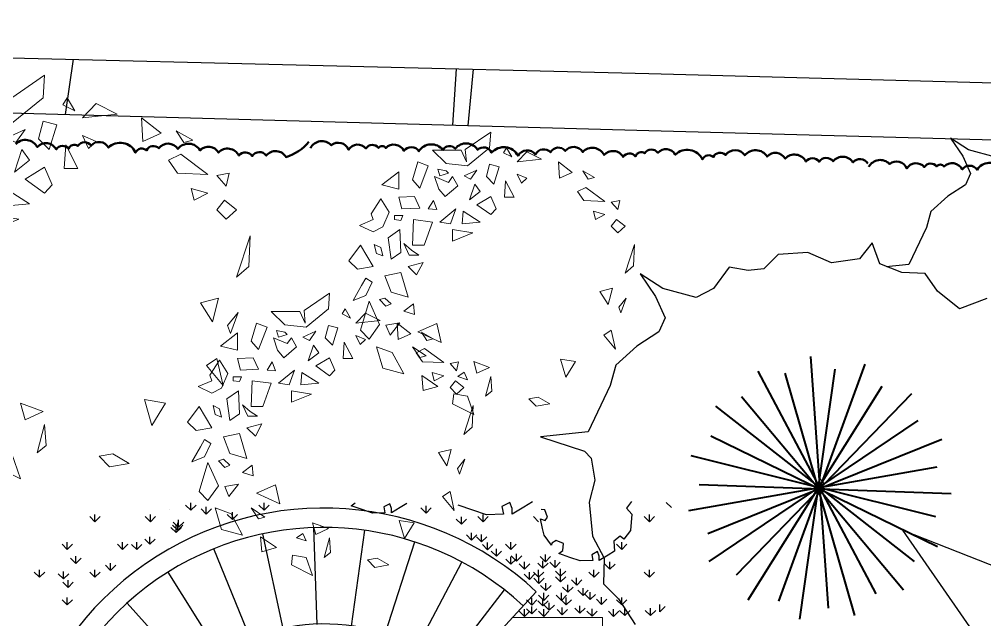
# Model space of a CAD drawing. Header units: millimetres. Extents: x 1933 to 24107, y 1228 to 18074.
# Drawn here: x 15398 to 17900, y 16374 to 17929 of the extents above; entities that cross this region are included whole.
import ezdxf

# ---------------------------------------------------------------- set-up
doc = ezdxf.new("R2010")
doc.units = ezdxf.units.MM
doc.layers.add('1', color=7, linetype='Continuous')
doc.layers.add('marc det', color=74, linetype='Continuous', lineweight=18)

# ---------------------------------------------------------------- blocks, each defined once
blk = doc.blocks.new('13')
at = {"color": 0}
for p, q in [((77161.1, 23463.7), (77142.4, 23965.3)), ((76984.3, 23441.6), (76878.6, 23933.1)), ((77339, 23454.8), (77407.5, 23951.1)), ((77512.7, 23415.1), (77666, 23890.9)), ((76814.1, 23389.1), (76624.4, 23855.4)), ((77676.8, 23345.9), (77909.8, 23786.7)), ((76655.6, 23307.8), (76387.5, 23734.5)), ((77826.4, 23249.3), (78131.7, 23641.9)), ((77889.2, 23191.8), (78295.7, 23633.2)), ((76513.6, 23200.3), (76175.3, 23574.2)), ((76392.4, 23069.7), (75994.4, 23379.2)), ((76412.6, 22565.1), (77333.6, 23166.5)), ((76295.8, 22920.1), (75850.2, 23155.6)), ((77402.8, 23152), (77676.2, 22733.4)), ((77126.6, 22911.9), (77356.8, 23062.3)), ((77356.8, 23062.3), (77575.6, 22727.4)), ((76226.6, 22756), (75747.3, 22910.4)), ((77345.3, 22577), (77126.6, 22911.9)), ((76812.6, 22706.9), (77042.9, 22857.3)), ((77042.9, 22857.3), (77261.6, 22522.3)), ((77575.6, 22727.4), (77345.3, 22577)), ((77661.6, 22664.2), (76740.6, 22062.7)), ((77031.3, 22372), (76812.6, 22706.9)), ((76186.9, 22582.3), (75688.7, 22651.1)), ((76498.6, 22501.8), (76728.9, 22652.2)), ((76728.9, 22652.2), (76947.6, 22317.3)), ((77261.6, 22522.3), (77031.3, 22372)), ((76671.4, 22077.2), (76398, 22495.9)), ((76717.4, 22166.9), (76498.6, 22501.8)), ((77508.9, 22226.1), (77772.3, 22486.9)), ((76178, 22404.4), (75676.3, 22385.7)), ((76947.6, 22317.3), (76717.4, 22166.9)), ((76200.2, 22227.6), (75710.3, 22122.3)), ((78143.7, 22221.3), (77770.6, 21852)), ((76252.7, 22057.4), (75693.5, 21829.9)), ((77012.2, 21966), (76650.3, 21885.8)), ((76672.4, 21429.7), (77185, 21543.4))]:
    blk.add_line(p, q, dxfattribs=at)
for points in [[(78143.7, 22221.3), (78143.7, 22221.3), (77881.5, 22486.3), (77961.4, 22565.4), (78223.7, 22300.5)], [(77770.6, 21852), (77770.6, 21852), (77508.3, 22117), (77428.4, 22037.8), (77690.6, 21772.9)], [(77185, 21543.4), (77185, 21543.4), (77104.2, 21907.4), (77214.1, 21931.7), (77294.8, 21567.8)], [(76672.4, 21429.7), (76672.4, 21429.7), (76591.7, 21793.7), (76481.9, 21769.3), (76562.6, 21405.4)]]:
    blk.add_lwpolyline(points, dxfattribs=at)
for centre, radius, start, end in [((77193.7, 22447.5), 1618.7, 47.0947, 202.3754), ((77193.7, 22447.5), 1518.7, 47.0773, 202.391), ((77193.7, 22447.5), 1018.7, 46.9394, 202.5152), ((77360.9, 23124.7), 50, 33.147, 123.147), ((77634.3, 22706), 50, 303.147, 33.147), ((76439.9, 22523.2), 50, 123.147, 213.147), ((77826.6, 22432), 77.2, 44.7037, 134.7037), ((77897.8, 22096.6), 384.4, 237.3841, 32.0233), ((77563.2, 22171.3), 77.2, 134.7037, 224.7037), ((77893.8, 22100.6), 277.5, 243.6283, 25.7791), ((76713.3, 22104.6), 50, 213.147, 303.147), ((77028.9, 21890.7), 77.2, 12.507, 102.507), ((76667, 21810.4), 77.2, 102.507, 192.507), ((76910.4, 21569), 384.4, 205.1874, 359.8266), ((76909.2, 21574.4), 277.5, 211.4316, 353.5824)]:
    blk.add_arc(centre, radius, start, end, dxfattribs=at)
blk = doc.blocks.new('tree lis')
at = {"color": 96}
for points in [[(73119.8, 25761.2), (73080.6, 25721), (73092.4, 25645.7), (73194.2, 25705.9)], [(72931.8, 25741), (72955.3, 25680.8), (73018, 25650.7), (73037.5, 25680.8), (73002.3, 25700.9)], [(73288.1, 25710.9), (73256.8, 25645.7), (73280.3, 25600.5), (73350.7, 25570.4), (73413.4, 25610.6), (73342.9, 25655.7), (73315.5, 25645.7)], [(72790.9, 25705.9), (72747.8, 25665.8), (72818.3, 25615.5), (72928, 25665.8)], [(72712.6, 25630.6), (72610.8, 25600.5), (72583.4, 25500.2), (72685.2, 25555.3)], [(72935.8, 25615.5), (72904.5, 25585.4), (72916.2, 25560.4), (72943.6, 25590.5)], [(73198.1, 25640.7), (73155, 25630.6), (73143.3, 25600.5), (73182.4, 25610.6)], [(72767.4, 25565.4), (72826.1, 25520.2), (72814.4, 25585.4)], [(73049.3, 25590.5), (72971, 25560.4), (72947.5, 25480), (73065, 25515.2)], [(73480, 25605.5), (73460.4, 25525.2), (73542.6, 25525.2)], [(73127.6, 25560.4), (73229.4, 25575.4), (73268.5, 25520.2), (73159, 25515.2)], [(73315.5, 25545.3), (73311.6, 25515.2), (73335.1, 25505.1), (73335.1, 25545.3)], [(73421.2, 25525.2), (73366.4, 25510.1), (73370.3, 25424.9), (73425.2, 25449.9)], [(72881, 25500.2), (72865.3, 25449.9), (72916.2, 25455)], [(73147.2, 25429.9), (73147.2, 25475), (73202, 25500.2), (73170.7, 25465)], [(72712.6, 25460), (72661.7, 25424.9), (72669.6, 25394.8)], [(73092.4, 25480), (73053.2, 25439.9), (73112, 25409.8)], [(73194.2, 25460), (73194.2, 25404.8), (73303.8, 25364.6), (73315.5, 25455)], [(73503.5, 25460), (73464.3, 25424.9), (73570, 25384.7), (73589.6, 25434.9)], [(72783.1, 25434.9), (72732.2, 25324.4), (72822.3, 25344.5)], [(72575.6, 25414.8), (72505.1, 25409.8), (72524.7, 25339.5)], [(73366.4, 25384.7), (73362.5, 25344.5), (73405.6, 25359.6)], [(73644.4, 25364.6), (73581.7, 25299.4), (73570, 25199), (73656.1, 25093.6), (73730.5, 25088.6), (73648.3, 25209), (73589.6, 25204), (73644.4, 25229.1)], [(73303.8, 25329.5), (73296, 25279.3), (73366.4, 25254.2)], [(73519.1, 25354.6), (73460.4, 25334.5), (73425.2, 25304.4), (73476, 25244.2), (73519.1, 25269.3), (73491.7, 25289.3)], [(73554.4, 25339.5), (73523, 25329.5), (73534.8, 25289.3), (73546.5, 25299.4)], [(72391.6, 25168.9), (72477.7, 25199), (72489.4, 25264.2), (72442.5, 25269.3)], [(73252.9, 25173.9), (73213.7, 25269.3), (73268.5, 25269.3)], [(72571.7, 25244.2), (72556, 25199), (72591.3, 25214)], [(73296, 25224.1), (73354.7, 25219), (73303.8, 25138.8)], [(73523, 25214), (73507.4, 25183.9), (73550.4, 25153.8)], [(72642.1, 25168.9), (72587.3, 25153.8), (72614.8, 25093.6)], [(73483.9, 25163.9), (73448.7, 25138.8), (73409.5, 25188.9)], [(73386, 25153.8), (73339, 25088.6), (73366.4, 25063.5), (73425.2, 25088.6)], [(72571.7, 25088.6), (72501.2, 25083.5), (72477.7, 25113.6)], [(73519.1, 25108.6), (73483.9, 25073.5), (73566.1, 25048.4), (73577.9, 25093.6)], [(73499.5, 25018.3), (73421.2, 24978.1), (73421.2, 25023.3)], [(73632.7, 25028.4), (73613.1, 24988.2), (73656.1, 25013.3)], [(73530.9, 24963.1), (73511.3, 24917.9), (73487.8, 24943)], [(73589.6, 24963.1), (73601.3, 24847.7), (73636.6, 24917.9)], [(72466, 24907.9), (72430.7, 24872.7), (72442.5, 24807.5), (72473.8, 24862.7)], [(72567.8, 24732.2), (72653.9, 24757.3), (72642.1, 24687)], [(73589.6, 24767.3), (73538.7, 24702.1), (73511.3, 24762.3)], [(73401.7, 24546.5), (73405.6, 24646.9), (73448.7, 24677), (73468.2, 24636.8)], [(73515.2, 24596.7), (73546.5, 24651.9), (73507.4, 24626.8)], [(73354.7, 24601.7), (73315.5, 24591.6), (73339, 24546.5)], [(72912.3, 24531.4), (72974.9, 24571.6), (72990.6, 24511.4)], [(72767.4, 24551.5), (72790.9, 24516.4), (72700.8, 24496.3)], [(73284.2, 24516.4), (73252.9, 24486.2), (73284.2, 24451.1), (73315.5, 24491.3)], [(73397.7, 24516.4), (73362.5, 24486.2), (73405.6, 24476.2)], [(72900.5, 24481.3), (72873.1, 24471.2), (72943.6, 24446.1)], [(73061, 24451.1), (73096.3, 24410.9), (73198.1, 24406)]]:
    blk.add_lwpolyline(points, close=True, dxfattribs=at)

msp = doc.modelspace()

# ---------------------------------------------------------------- linework, layer by layer
for p, q in [((11341.6, 17929.2), (17029.6, 17788.9)), ((15518.1, 17682.9), (15538.5, 17825.7)), ((11341.6, 17797.8), (17029.6, 17641.3)), ((16521.8, 17655.3), (16530.9, 17801.2)), ((16560.9, 17654.2), (16574.8, 17800.2)), ((17029.6, 17788.9), (23773.3, 17607.2)), ((17029.6, 17641.3), (23817.5, 17454.6))]:
    msp.add_line(p, q)
at = {"color": 25}
for p, q in [((15788.3, 16660.2), (15788, 16660.5)), ((15679.6, 16569.4), (15679.5, 16569.5))]:
    msp.add_line(p, q, dxfattribs=at)
at = {"color": 85}
for p, q in [((15842.6, 16657.6), (15829.1, 16671.1)), ((15842.6, 16657.6), (15842.6, 16676.7)), ((15842.6, 16657.6), (15856.1, 16671.1)), ((15882.6, 16647.6), (15869.1, 16661.1)), ((15882.6, 16647.6), (15882.6, 16666.7)), ((15882.6, 16647.6), (15896.1, 16661.1)), ((16032.5, 16657.6), (16019.1, 16671.1)), ((16032.5, 16657.6), (16032.5, 16676.7)), ((16032.5, 16657.6), (16046, 16671.1)), ((16452.2, 16650.1), (16438.7, 16663.6)), ((16452.2, 16650.1), (16452.2, 16669.2)), ((16452.2, 16650.1), (16465.7, 16663.6)), ((17087.8, 16664.5), (17074.3, 16678)), ((15594.2, 16627.8), (15580.7, 16641.3)), ((15594.2, 16627.8), (15594.2, 16646.9)), ((15594.2, 16627.8), (15607.7, 16641.3)), ((15737.9, 16627.8), (15724.4, 16641.3)), ((15737.9, 16627.8), (15737.9, 16646.9)), ((15737.9, 16627.8), (15751.4, 16641.3)), ((15950.6, 16633.6), (15937.1, 16647.1)), ((15950.5, 16633.6), (15950.5, 16652.7)), ((15950.6, 16633.6), (15964, 16647.1)), ((16543.7, 16621.4), (16530.2, 16634.8)), ((16543.6, 16621.4), (16543.6, 16640.4)), ((16543.7, 16621.4), (16557.1, 16634.8)), ((16600, 16627.8), (16586.5, 16641.3)), ((16600, 16627.8), (16600, 16646.9)), ((16600, 16627.8), (16613.5, 16641.3)), ((16743.7, 16627.8), (16730.2, 16641.3)), ((17031, 16627.8), (17017.6, 16641.3)), ((17031, 16627.8), (17031, 16646.9)), ((17031, 16627.8), (17044.5, 16641.3)), ((15804.6, 16599.7), (15791.2, 16613.1)), ((15808.6, 16605.7), (15795.2, 16619.1)), ((15810.6, 16613.7), (15797.2, 16627.1)), ((15804.6, 16599.7), (15804.6, 16618.7)), ((15804.6, 16599.7), (15818.1, 16613.1)), ((15808.6, 16605.7), (15808.6, 16624.7)), ((15808.6, 16605.7), (15822.1, 16619.1)), ((15810.6, 16613.6), (15810.6, 16632.7)), ((15810.6, 16613.7), (15824.1, 16627.1)), ((15736.6, 16569.7), (15736.6, 16588.7)), ((16570.1, 16580.1), (16556.6, 16593.6)), ((16570, 16580.1), (16570, 16599.2)), ((16570.1, 16580.1), (16583.5, 16593.6)), ((16596, 16575.7), (16582.5, 16589.2)), ((16596, 16575.7), (16596, 16594.7)), ((16596, 16575.7), (16609.4, 16589.2)), ((15522.4, 16556), (15508.9, 16569.5)), ((15522.3, 16556), (15522.3, 16575)), ((15522.4, 16556), (15535.8, 16569.5)), ((15666, 16556), (15652.6, 16569.5)), ((15666, 16556), (15666, 16575)), ((15666, 16556), (15679.5, 16569.5)), ((15702.7, 16555.7), (15689.2, 16569.2)), ((15702.6, 16555.7), (15702.6, 16574.7)), ((15702.7, 16555.7), (15716.1, 16569.2)), ((15736.7, 16569.7), (15723.2, 16583.2)), ((15736.7, 16569.7), (15750.1, 16583.2)), ((16611.7, 16555.2), (16598.2, 16568.7)), ((16611.6, 16555.2), (16611.6, 16574.2)), ((16611.7, 16555.2), (16625.1, 16568.7)), ((16671.8, 16556), (16658.4, 16569.5)), ((16671.8, 16556), (16671.8, 16575)), ((16671.8, 16556), (16685.3, 16569.5)), ((16959.2, 16556), (16945.7, 16569.5)), ((16959.2, 16556), (16959.2, 16575)), ((16959.2, 16556), (16972.7, 16569.5)), ((15544.7, 16519.7), (15544.7, 16538.8)), ((16634.5, 16538.6), (16621.1, 16552.1)), ((16634.5, 16538.6), (16634.5, 16557.6)), ((16634.5, 16538.6), (16648, 16552.1)), ((16671.9, 16517.8), (16671.9, 16536.9)), ((16686.5, 16526.1), (16673, 16539.6)), ((16686.5, 16526.1), (16686.5, 16545.2)), ((16686.5, 16526.1), (16700, 16539.6)), ((16761.4, 16524), (16747.9, 16537.5)), ((16761.3, 16524), (16761.3, 16543.1)), ((16761.4, 16524), (16774.8, 16537.5)), ((15544.7, 16519.7), (15531.2, 16533.2)), ((15544.7, 16519.7), (15558.2, 16533.2)), ((15634.7, 16501.7), (15621.2, 16515.2)), ((15634.7, 16501.7), (15634.7, 16520.8)), ((15634.7, 16501.7), (15648.2, 16515.2)), ((16672, 16517.8), (16658.5, 16531.3)), ((16672, 16517.8), (16685.4, 16531.3)), ((16707.3, 16505.3), (16693.8, 16518.8)), ((16707.3, 16505.3), (16707.3, 16524.4)), ((16707.3, 16505.3), (16720.8, 16518.8)), ((16755.1, 16507.4), (16741.7, 16520.9)), ((16755.1, 16507.4), (16755.1, 16526.5)), ((16755.1, 16507.4), (16768.6, 16520.9)), ((16786.3, 16509.5), (16772.8, 16523)), ((16786.3, 16509.5), (16786.3, 16528.5)), ((16786.3, 16509.5), (16799.8, 16523)), ((16928.7, 16504.7), (16915.3, 16518.1)), ((16928.7, 16504.7), (16928.7, 16523.7)), ((16928.7, 16504.7), (16942.2, 16518.1)), ((15450.5, 16484.1), (15437, 16497.6)), ((15450.5, 16484.1), (15450.5, 16503.2)), ((15450.5, 16484.1), (15464, 16497.6)), ((15512.7, 16479.8), (15499.3, 16493.2)), ((15512.7, 16479.7), (15512.7, 16498.8)), ((15512.7, 16479.8), (15526.2, 16493.2)), ((15594.2, 16484.1), (15580.7, 16497.6)), ((15594.2, 16484.1), (15594.2, 16503.2)), ((15594.2, 16484.1), (15607.7, 16497.6)), ((16719.8, 16478.3), (16706.3, 16491.8)), ((16719.8, 16478.3), (16719.8, 16497.4)), ((16719.8, 16478.3), (16733.3, 16491.8)), ((16743.7, 16484.1), (16730.2, 16497.6)), ((16743.6, 16484.1), (16743.6, 16503.2)), ((16743.7, 16484.1), (16757.1, 16497.6)), ((16744.7, 16467.9), (16744.7, 16487)), ((16800.9, 16486.6), (16787.4, 16500.1)), ((16800.9, 16472.1), (16787.4, 16485.6)), ((16800.8, 16486.6), (16800.8, 16505.7)), ((16800.8, 16472.1), (16800.8, 16491.1)), ((16800.9, 16486.6), (16814.3, 16500.1)), ((16800.9, 16472.1), (16814.3, 16485.6)), ((16887.4, 16484.1), (16873.9, 16497.6)), ((16887.3, 16484.1), (16887.3, 16503.2)), ((16887.4, 16484.1), (16900.8, 16497.6)), ((17031, 16484.1), (17017.6, 16497.6)), ((17031, 16484.1), (17031, 16503.2)), ((17031, 16484.1), (17044.5, 16497.6)), ((15524.7, 16457.8), (15511.3, 16471.2)), ((15524.7, 16457.8), (15524.7, 16476.8)), ((15524.7, 16457.8), (15538.2, 16471.2)), ((16744.7, 16467.9), (16731.3, 16481.4)), ((16744.7, 16467.9), (16758.2, 16481.4)), ((16762.5, 16449.7), (16749, 16463.1)), ((16762.5, 16449.6), (16762.5, 16468.7)), ((16762.5, 16449.7), (16776, 16463.1)), ((16819.6, 16445.1), (16819.6, 16464.1)), ((16842.5, 16463.8), (16829, 16477.3)), ((16842.4, 16463.8), (16842.4, 16482.8)), ((16842.5, 16463.8), (16855.9, 16477.3)), ((16757.2, 16424.3), (16743.7, 16437.8)), ((16757.2, 16424.3), (16757.2, 16443.4)), ((16757.2, 16424.3), (16770.7, 16437.8)), ((16803, 16424.3), (16789.5, 16437.8)), ((16802.9, 16424.3), (16802.9, 16443.4)), ((16803, 16424.3), (16816.4, 16437.8)), ((16819.6, 16445.1), (16806.1, 16458.6)), ((16819.6, 16445.1), (16833.1, 16458.6)), ((16859.1, 16436.8), (16845.6, 16450.3)), ((16859.1, 16436.8), (16859.1, 16455.8)), ((16859.1, 16436.8), (16872.6, 16450.3)), ((16877.8, 16426.4), (16864.3, 16439.9)), ((16877.8, 16426.4), (16877.8, 16445.4)), ((16877.8, 16426.4), (16891.3, 16439.9)), ((15522.4, 16412.3), (15508.9, 16425.8)), ((15522.3, 16412.3), (15522.3, 16431.3)), ((15522.4, 16412.3), (15535.8, 16425.8)), ((16726, 16411.9), (16712.5, 16425.3)), ((16726, 16411.8), (16726, 16430.9)), ((16726, 16411.9), (16739.5, 16425.3)), ((16755.1, 16409.8), (16741.7, 16423.2)), ((16755.1, 16409.8), (16755.1, 16428.8)), ((16755.1, 16409.8), (16768.6, 16423.2)), ((16771.4, 16398.6), (16757.9, 16412.1)), ((16771.3, 16398.6), (16771.3, 16417.6)), ((16771.4, 16398.6), (16784.8, 16412.1)), ((16815.5, 16412.3), (16802, 16425.8)), ((16815.5, 16412.3), (16815.5, 16431.3)), ((16815.5, 16412.3), (16829, 16425.8)), ((16850.7, 16391.1), (16850.7, 16410.1)), ((16906.9, 16413.9), (16893.4, 16427.4)), ((16906.9, 16413.9), (16906.9, 16433)), ((16906.9, 16413.9), (16920.4, 16427.4)), ((16959.2, 16412.3), (16945.7, 16425.8)), ((16959.2, 16412.3), (16959.2, 16431.3)), ((16959.2, 16412.3), (16972.7, 16425.8)), ((17058.1, 16394.7), (17058.1, 16413.7)), ((16707.3, 16382.8), (16693.8, 16396.2)), ((16707.3, 16382.8), (16707.3, 16401.8)), ((16707.3, 16382.8), (16720.8, 16396.2)), ((16726, 16389), (16712.5, 16402.5)), ((16726, 16389), (16726, 16408)), ((16726, 16389), (16739.5, 16402.5)), ((16757.2, 16382.8), (16743.7, 16396.2)), ((16757.2, 16382.8), (16757.2, 16401.8)), ((16757.2, 16382.8), (16770.7, 16396.2)), ((16805, 16386.9), (16791.6, 16400.4)), ((16805, 16386.9), (16805, 16406)), ((16805, 16386.9), (16818.5, 16400.4)), ((16850.8, 16391.1), (16837.3, 16404.5)), ((16850.8, 16391.1), (16864.2, 16404.5)), ((16882.4, 16383), (16869, 16396.5)), ((16882.4, 16383), (16882.4, 16402.1)), ((16882.4, 16383), (16895.9, 16396.5)), ((16938.1, 16382.8), (16924.6, 16396.2)), ((16938.1, 16382.8), (16938.1, 16401.8)), ((16938.1, 16382.8), (16951.6, 16396.2)), ((16967.2, 16384.8), (16953.7, 16398.3)), ((16967.2, 16384.8), (16967.2, 16403.9)), ((16967.2, 16384.8), (16980.7, 16398.3)), ((17033.8, 16384.8), (17020.3, 16398.3)), ((17033.7, 16384.8), (17033.7, 16403.9)), ((17033.8, 16384.8), (17047.2, 16398.3)), ((17058.2, 16394.7), (17071.6, 16408.2))]:
    msp.add_line(p, q, dxfattribs=at)
at = {"color": 112, "linetype": 'Continuous'}
for p, q in [((16258.3, 16669.1), (16268.1, 16677.1)), ((16286.5, 16659.2), (16258.3, 16669.1)), ((16358.4, 16674.1), (16343, 16666.1)), ((16343, 16666.1), (16345.7, 16651.1)), ((16362.7, 16662.1), (16358.4, 16674.1)), ((16385.2, 16665.1), (16362.7, 16651.1)), ((16362.7, 16651.1), (16362.7, 16662.1)), ((16402.2, 16675.1), (16385.2, 16665.1)), ((16573.2, 16657.9), (16535.6, 16671.2)), ((16669.2, 16677.9), (16648.6, 16667.2)), ((16648.6, 16667.2), (16652.4, 16647.2)), ((16674.9, 16661.9), (16669.2, 16677.9)), ((16705.1, 16665.9), (16674.9, 16647.2)), ((16674.9, 16647.2), (16674.9, 16661.9)), ((16727.6, 16679.2), (16705.1, 16665.9)), ((16984.3, 16680.4), (16971.6, 16663.4)), ((16971.6, 16663.4), (16985.7, 16647.4)), ((16313.3, 16650.1), (16286.5, 16659.2)), ((16345.7, 16651.1), (16313.3, 16650.1)), ((16609.1, 16645.9), (16573.2, 16657.9)), ((16652.4, 16647.2), (16609.1, 16645.9)), ((16754.2, 16610.4), (16748.5, 16635.4)), ((16748.5, 16635.4), (16761.2, 16631.5)), ((16759.9, 16658.4), (16750.1, 16659.4)), ((16766.9, 16639.4), (16759.9, 16658.4)), ((16761.2, 16631.5), (16766.9, 16639.4)), ((16985.7, 16647.4), (16981.5, 16605.4)), ((16758.5, 16593.5), (16754.2, 16610.4)), ((16776.9, 16567.5), (16758.5, 16593.5)), ((16954.8, 16590.5), (16939.1, 16577.5)), ((16964.5, 16582.5), (16954.8, 16590.5)), ((16981.5, 16605.4), (16964.5, 16582.5)), ((16778.2, 16572.5), (16776.9, 16567.5)), ((16789.6, 16579.5), (16778.2, 16572.5)), ((16807.9, 16571.5), (16789.6, 16579.5)), ((16806.4, 16553.5), (16807.9, 16571.5)), ((16939.1, 16577.5), (16940.5, 16551.5)), ((16796.6, 16545.5), (16806.4, 16553.5)), ((16824.8, 16535.5), (16796.6, 16545.5)), ((16851.6, 16526.5), (16824.8, 16535.5)), ((16896.7, 16550.5), (16881.3, 16542.5)), ((16881.3, 16542.5), (16884, 16527.5)), ((16901, 16538.5), (16896.7, 16550.5)), ((16923.7, 16541.5), (16901, 16527.5)), ((16901, 16527.5), (16901, 16538.5)), ((16940.5, 16551.5), (16923.7, 16541.5)), ((16884, 16527.5), (16851.6, 16526.5))]:
    msp.add_line(p, q, dxfattribs=at)
at = {"color": 92, "lineweight": 50}
for points in [[(15389.3, 17606.1, -0.520567), (15444.8, 17598.1, -0.520567), (15494, 17592.3, -0.520567), (15526.2, 17593.5, -0.520567), (15550, 17601.4, -0.520567), (15584.3, 17602.5, -0.520567), (15629.2, 17596.9, -0.520567), (15699.6, 17584.1, -0.520567), (15727.6, 17589.7, -0.520567), (15759.9, 17595.1, -0.520567), (15809.2, 17593.7, -0.520567), (15867, 17589.8, -0.520567), (15914, 17584.1, -0.520567), (15967.4, 17576.1, -0.520567), (16001.6, 17575.1, -0.520567), (16038.1, 17576.2, -0.520567), (16089.5, 17572.5, 0.136172), (16148.8, 17611.7)], [(16152.8, 17595.5, -0.520567), (16206.6, 17602.9, -0.520567), (16251.4, 17591.3, -0.520567), (16296.5, 17594.7, -0.520567), (16328.7, 17596.2, -0.520567), (16347.9, 17595.8, -0.520567), (16395, 17588.4, -0.520567), (16433.5, 17587.6, -0.520567), (16495.8, 17590.7, -0.520567), (16528, 17594.3, -0.520567), (16585.8, 17591, -0.520567), (16622.1, 17583.8, -0.520567), (16690.5, 17576, -0.520567), (16735.6, 17579.4, -0.520567), (16774.3, 17585, -0.520567), (16813, 17588.5, -0.520567), (16858, 17585.5, -0.520567), (16913.5, 17577.9, -0.520567), (16962.7, 17572.6, -0.520567), (16994.9, 17574.1, -0.520567), (17018.7, 17582.2, -0.520567), (17053, 17583.6, -0.520567), (17097.9, 17578.4, -0.520567), (17168.4, 17566.3, -0.520567), (17196.4, 17572.2, -0.520567), (17228.7, 17577.9, -0.520567), (17278, 17576.9, -0.520567), (17335.8, 17573.6, -0.520567), (17382.8, 17568.4, -0.520567), (17436.3, 17560.9, -0.520567), (17470.6, 17560.2, -0.520567), (17507, 17561.6, -0.520567), (17558.4, 17558.4, -0.520567), (17597, 17555.5)], [(17599.3, 17546.8, -0.520567), (17653, 17554.4, -0.520567), (17697.8, 17542.9, -0.520567), (17742.9, 17546.4, -0.520567), (17775.1, 17548, -0.520567), (17794.4, 17547.6, -0.520567), (17841.4, 17540.4, -0.520567), (17880, 17539.7, -0.520567), (17942.2, 17542.9, -0.520567)]]:
    msp.add_lwpolyline(points, format="xyb", dxfattribs=at)
for points in [[(17927.3, 17571.9), (17858, 17590.8), (17810.9, 17621.4), (17842.9, 17574.6), (17863.1, 17529.9), (17849.8, 17500.8), (17804, 17471.3), (17760.4, 17431.8), (17748.8, 17389.8), (17703.1, 17293.9), (17644.3, 17287.7)], [(17905.2, 17206.1), (17834.7, 17179.4), (17777.3, 17225.3), (17745, 17270.6), (17684.9, 17273.6), (17628.2, 17295.7), (17607.8, 17350.6), (17575.1, 17309.2), (17502.4, 17298.7), (17441.5, 17325.5), (17364.6, 17319.7), (17327.7, 17283), (17286.4, 17278.7), (17237.5, 17287.5), (17197, 17231.8), (17152.4, 17208.3), (17065.6, 17231.9), (17006.8, 17270.1), (17046.8, 17211.6), (17072.1, 17155.8), (17055.4, 17119.4), (16998.1, 17082.4), (16943.7, 17033.1), (16929.1, 16980.6), (16872.1, 16860.8), (16748.3, 16847.7), (16863.1, 16811.1), (16879.9, 16792.3), (16889.8, 16735.3), (16874.5, 16678.9), (16883.8, 16590.5), (16914, 16533.8), (16912, 16467.1), (16950.5, 16428.6), (16994, 16361.5)], [(17890.3, 16313.6), (17687.5, 16606), (18053.5, 16461.5)]]:
    msp.add_lwpolyline(points)
at = {"layer": 'marc det', "color": 85, "lineweight": 40}
for p, q in [((17589.4, 17035.7), (17365.7, 16421.8)), ((17448.6, 17056.3), (17493.8, 16404.5)), ((17311.4, 17017.9), (17618, 16440.9)), ((17562.8, 16384.9), (17382.9, 17013.1)), ((17420.7, 16375.8), (17511.9, 17022.9)), ((17287.2, 16425.3), (17633.7, 16979.3)), ((17709.7, 16959.5), (17255.6, 16489.7)), ((17688.9, 16451), (17269.1, 16951.7)), ((17201.8, 16927.1), (17716.5, 16524.6)), ((17185.4, 16524.9), (17727.2, 16890)), ((17788.6, 16841), (17182.7, 16596.5)), ((17777.2, 16562.7), (17190.1, 16849.4)), ((17138.6, 16799.5), (17772.6, 16641.1)), ((17132.8, 16657.2), (17776.3, 16770.4)), ((17812.5, 16700.6), (17159.5, 16723.7))]:
    msp.add_line(p, q, dxfattribs=at)
at = {"layer": 'marc det', "color": 25}
for p, q in [((16909.5, 16379.5), (16675.6, 16379.5)), ((16909.5, 16295.1), (16909.5, 16379.5))]:
    msp.add_line(p, q, dxfattribs=at)
at = {"layer": 'marc det', "color": 82}
msp.add_lwpolyline([(17484.7, 16726.2), (17472.1, 16740.3), (17467.9, 16717.4)], close=True, dxfattribs=at)

# ---------------------------------------------------------------- block references
at = {"layer": '1', "color": 36, "xscale": 0.4999999999881766, "yscale": 0.4999999999881766, "zscale": 0.4999999999881766}
msp.add_blockref('13', (-22410.2, 4630.2), dxfattribs=at)
at = {"layer": 'marc det', "color": 253, "lineweight": 60, "rotation": 90}
for p, xscale, yscale, zscale in [((35040.2, -39746.8), 0.7802873384207487, 0.7802873382843245, 0.7802873385553909), ((30323.1, -22634.5), 0.5462011369218089, 0.5462011367853847, 0.5462011369218089), ((29905.2, -23052.1), 0.5462011369218089, 0.5462011367853847, 0.5462011369218089)]:
    msp.add_blockref('tree lis', p, dxfattribs=dict(at, xscale=xscale, yscale=yscale, zscale=zscale))

doc.saveas('drawing.dxf')
